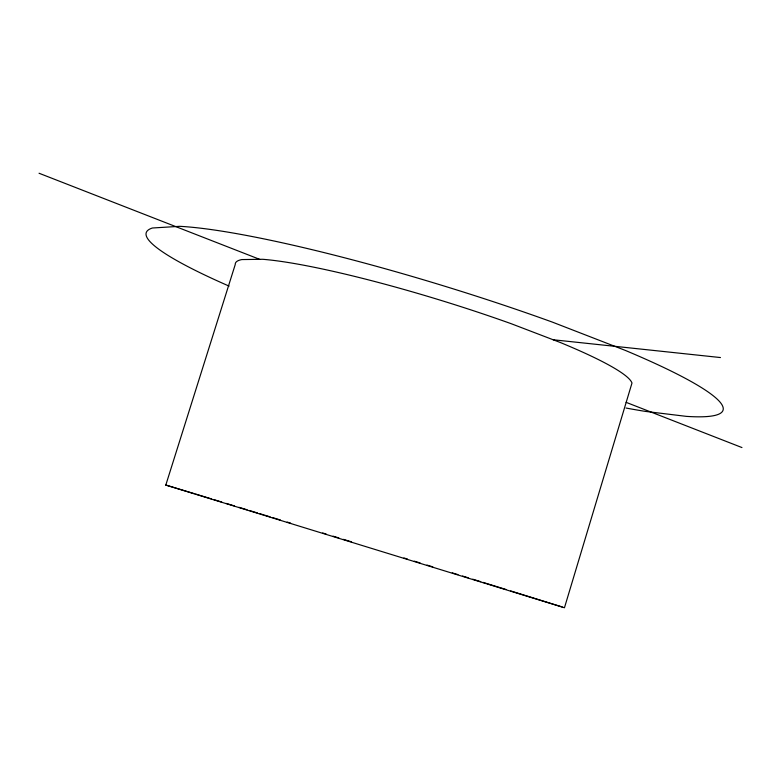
<?xml version="1.0" encoding="UTF-8"?>
<svg xmlns="http://www.w3.org/2000/svg" width="781" height="781" viewBox="0 0 781 781"><rect width="100%" height="100%" fill="white"/><g stroke="black" fill="none" stroke-linecap="round" stroke-linejoin="round"><path stroke-width="1.17" d="M165.806 485.06L235.266 264.447A207.531 25.031 17.1 0 1 241.866 259.565L262.709 259.292A207.531 25.031 17.1 0 1 511.311 323.744L560.075 342.41A207.531 25.031 17.1 0 1 631.985 383.041L564.458 607.755L165.806 485.06L194.459 493.699M553.124 339.755L720.463 357.552M195.611 494.051L211.514 498.903M213.779 499.596L221.726 502.027M226.275 503.413L234.359 505.893M238.986 507.308L247.079 509.778M249.393 510.491L257.476 512.971M259.79 513.673L263.256 514.738M264.417 515.089L270.109 516.837M272.393 517.539L280.359 519.98M287.193 522.079L290.61 523.133M322.69 532.974L326.146 534.038M333.067 536.166L338.827 537.933M343.435 539.349L351.509 541.838M487.598 583.778L506.078 589.499M510.696 590.924L562.183 606.954M403.943 557.976L407.409 559.04M414.33 561.168L420.09 562.945M427.012 565.083L432.772 566.86M452.287 572.873L457.978 574.631M462.537 576.036L468.229 577.794M472.778 579.199L480.745 581.66M483.019 582.362L486.436 583.417M39.05 173.245L259.634 259.331M626.108 402.342L741.95 447.552M626.011 408.033A301.749 36.629 17.1 0 0 645.301 411.382L686.401 416.371A301.749 36.629 17.1 0 0 625.103 350.318L552.255 322.065A301.749 36.629 17.1 0 0 179.786 226.324L152.412 228.003A301.749 36.629 17.1 0 0 229.077 286.1"/></g></svg>
